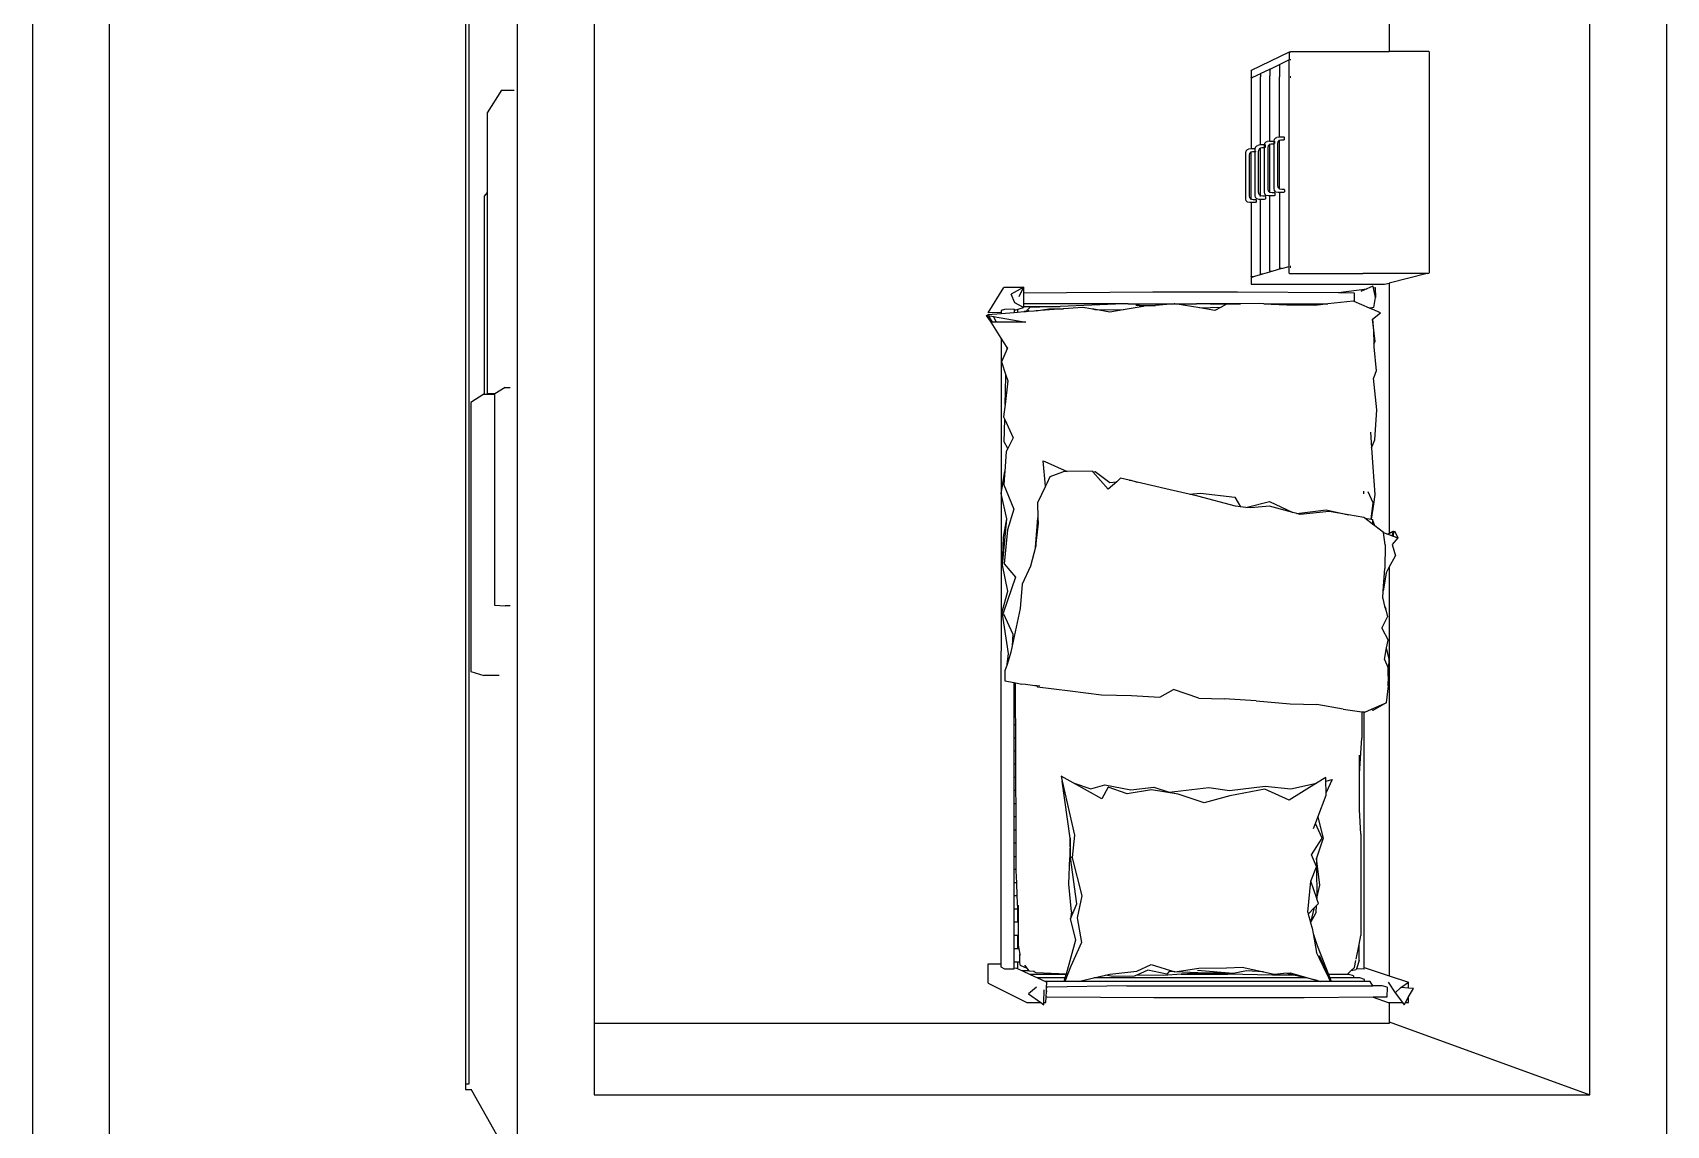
# Model space of a CAD drawing. Header units: millimetres. Extents: x -650 to 3773, y 316 to 2389.
# Drawn here: x 645.9 to 827, y 712.1 to 833.2 of the extents above; entities that cross this region are included whole.
import ezdxf

# ---------------------------------------------------------------- set-up
doc = ezdxf.new("R2010")
doc.units = ezdxf.units.MM

# ---------------------------------------------------------------- blocks, each defined once
blk = doc.blocks.new('A$C1e894cf7')
for p, q in [((0, 338.3), (769.93, 338.3)), ((427.68, 329.81), (234.77, 329.81)), ((419.61, 307.6), (427.68, 329.81)), ((427.68, 219.5), (427.68, 329.81)), ((312.1, 312), (312.07, 311.97)), ((312.07, 311.97), (312.07, 307.6)), ((312.1, 312), (336.61, 312)), ((336.64, 311.97), (336.61, 312)), ((336.65, 311.84), (336.61, 311.84)), ((336.68, 311.82), (336.64, 311.97)), ((336.68, 311.81), (336.65, 311.84)), ((336.68, 311.82), (336.68, 311.81)), ((336.68, 311.81), (336.68, 311.81)), ((336.68, 311.81), (336.68, 307.6)), ((336.68, 311.81), (337.74, 307.6)), ((414.5, 307.6), (415.2, 309.74)), ((415.81, 308.89), (415.2, 309.74)), ((415.88, 309.74), (415.2, 309.74)), ((415.88, 309.74), (415.81, 308.89)), ((415.92, 310.27), (415.88, 309.74)), ((416.84, 309.74), (415.92, 310.27)), ((417.45, 309.74), (416.84, 309.74)), ((417.45, 309.38), (416.84, 309.74)), ((417.46, 309.56), (417.45, 309.74)), ((417.45, 309.38), (417.46, 309.56)), ((365.2, 308.16), (365.98, 308.54)), ((365.29, 308.14), (365.2, 308.16)), ((365.23, 308.03), (365.25, 308.05)), ((365.46, 307.6), (365.23, 308.03)), ((365.74, 307.92), (365.25, 308.05)), ((365.25, 308.05), (365.56, 307.46)), ((365.29, 308.14), (365.27, 308.12)), ((365.27, 308.12), (365.27, 308.06)), ((365.27, 308.06), (365.78, 308.02)), ((365.77, 308.01), (365.27, 308.06)), ((365.56, 307.46), (365.74, 307.92)), ((365.74, 307.92), (365.77, 308.01)), ((365.77, 308.01), (365.78, 308.02)), ((365.78, 308.02), (365.98, 308.54)), ((365.98, 308.54), (366.69, 307.92)), ((366.69, 307.92), (367.97, 308.27)), ((369.22, 307.6), (367.97, 308.27)), ((415.2, 307.49), (416.4, 308.25)), ((416.4, 308.25), (415.81, 308.89)), ((416.4, 308.25), (417.45, 309.05)), ((417.7, 309.24), (417.45, 309.38)), ((417.45, 309.05), (417.7, 309.24)), ((417.45, 307.6), (417.45, 309.05)), ((273.62, 307.6), (312.07, 307.6)), ((312.07, 296.67), (312.07, 307.6)), ((336.64, 307.6), (336.68, 307.6)), ((336.64, 306.49), (336.68, 306.49)), ((336.68, 306.46), (336.64, 306.46)), ((336.68, 307.6), (336.69, 307.6)), ((336.68, 307.6), (336.68, 306.49)), ((336.68, 306.49), (336.69, 306.49)), ((336.68, 306.49), (336.68, 306.46)), ((336.69, 306.46), (336.68, 306.46)), ((336.68, 306.46), (336.68, 304.67)), ((337.74, 307.6), (365.46, 307.6)), ((337.87, 307.06), (337.74, 307.6)), ((337.87, 292.31), (337.87, 307.06)), ((338.24, 306.03), (339.33, 306.06)), ((338.27, 305.83), (338.24, 306.03)), ((339.33, 306.06), (338.27, 305.83)), ((340.43, 305.89), (339.33, 306.06)), ((341.02, 306.61), (340.62, 305.69)), ((341.75, 305.75), (341.02, 306.61)), ((344.22, 306.02), (341.75, 305.75)), ((344.46, 305.88), (344.22, 306.02)), ((344.78, 305.89), (347.45, 306.15)), ((347.45, 306.15), (348.28, 305.83)), ((351.77, 306.23), (348.28, 305.83)), ((355.1, 305.98), (351.77, 306.23)), ((355.99, 305.63), (355.1, 305.98)), ((358.13, 305.78), (361.17, 305.98)), ((361.17, 305.98), (362.23, 305.84)), ((364.62, 305.98), (363.93, 305.72)), ((364.62, 305.98), (364.44, 305.73)), ((365.38, 306.97), (364.62, 305.98)), ((365.38, 306.97), (365.55, 307.43)), ((366.73, 307.14), (365.38, 306.97)), ((365.55, 307.43), (365.46, 307.6)), ((365.55, 307.43), (365.56, 307.46)), ((366.73, 307.14), (369.37, 307.1)), ((369.22, 307.6), (414.5, 307.6)), ((369.87, 307.26), (369.22, 307.6)), ((371.83, 306.93), (369.37, 307.1)), ((369.87, 307.26), (371.83, 306.93)), ((372.69, 306.87), (371.83, 306.93)), ((372.69, 306.87), (373.53, 307.08)), ((373.53, 307.08), (373.8, 307.23)), ((373.53, 307.08), (373.96, 307.2)), ((373.96, 307.2), (373.8, 307.23)), ((373.96, 307.2), (374.73, 307.39)), ((375.99, 306.78), (374.73, 307.39)), ((375.99, 306.78), (377.29, 307.46)), ((378.16, 307.29), (377.29, 307.46)), ((379.41, 307.59), (378.16, 307.29)), ((379.43, 307.05), (378.16, 307.29)), ((382.36, 307.47), (379.41, 307.59)), ((379.43, 307.05), (380.29, 307.45)), ((380.29, 307.45), (382.36, 307.47)), ((382.36, 307.47), (384.25, 307.24)), ((384.25, 307.24), (385.08, 305.78)), ((384.95, 305.64), (384.25, 307.24)), ((413.59, 304.81), (414.5, 307.6)), ((415.74, 307.35), (415.59, 306.81)), ((415.59, 306.81), (415.59, 305.79)), ((415.74, 307.35), (416.86, 307.33)), ((416.86, 307.33), (416.87, 305.82)), ((416.87, 305.82), (417.45, 307.49)), ((417.45, 307.6), (419.61, 307.6)), ((417.45, 307.49), (417.45, 307.6)), ((419.61, 307.6), (419.8, 307.6)), ((419.8, 307.6), (419.8, 219.5)), ((336.64, 304.67), (336.68, 304.67)), ((336.68, 304.67), (336.69, 304.67)), ((336.68, 296.54), (336.68, 304.67)), ((338.27, 305.83), (338.07, 305.78)), ((338.07, 305.78), (338.37, 305.1)), ((338.79, 301.96), (338.37, 305.1)), ((338.37, 305.1), (338.65, 304.45)), ((340.5, 305.4), (339.77, 303.71)), ((340.43, 305.89), (340.5, 305.4)), ((340.61, 305.66), (340.5, 305.4)), ((340.54, 305.7), (340.62, 305.69)), ((340.61, 305.66), (340.54, 305.7)), ((340.62, 305.69), (340.61, 305.66)), ((341.75, 305.75), (342.99, 305.83)), ((342.99, 305.83), (344.46, 305.88)), ((344.46, 305.88), (344.78, 305.89)), ((354.25, 305.5), (355.99, 305.63)), ((355.99, 305.63), (358.13, 305.78)), ((361.07, 304.77), (360.8, 304.78)), ((362.1, 305.81), (360.87, 305.27)), ((363.91, 305.58), (362.1, 305.81)), ((362.23, 305.84), (363.91, 305.59)), ((363.7, 304.78), (363.42, 303.09)), ((363.77, 304.87), (363.7, 304.78)), ((364.44, 305.73), (363.77, 304.87)), ((363.77, 304.87), (363.91, 305.58)), ((363.91, 305.59), (363.93, 305.72)), ((363.91, 305.58), (363.91, 305.59)), ((363.93, 305.72), (364.44, 305.73)), ((385.08, 305.78), (384.95, 305.64)), ((385.27, 304.9), (384.95, 305.64)), ((384.95, 302.48), (385.23, 304.54)), ((385.23, 304.54), (385.26, 304.82)), ((385.23, 304.54), (388.17, 304.54)), ((385.26, 304.82), (385.27, 304.9)), ((413.59, 304.81), (385.26, 304.82)), ((392.07, 304.28), (388.17, 304.54)), ((392.07, 304.28), (390.03, 304.29)), ((396.07, 304.28), (392.07, 304.28)), ((398.81, 304.45), (396.07, 304.28)), ((396.17, 304.28), (396.07, 304.28)), ((398.81, 304.45), (410.04, 304.45)), ((411.02, 304.25), (410.04, 304.45)), ((412.8, 304.25), (411.02, 304.25)), ((412.64, 303.93), (411.02, 304.25)), ((412.8, 304.25), (413.73, 303.95)), ((413.77, 304.81), (413.59, 304.81)), ((413.77, 304.81), (413.73, 303.95)), ((414.91, 304.84), (414.73, 304.35)), ((414.73, 304.35), (414.73, 303.65)), ((415.13, 304.85), (414.91, 304.84)), ((415.59, 305.79), (415.13, 305.48)), ((415.13, 305.48), (415.13, 304.85)), ((415.13, 304.85), (415.13, 301.17)), ((415.59, 278.5), (415.59, 305.79)), ((416.87, 305.82), (416.92, 298.15)), ((338.79, 301.96), (338.8, 303.72)), ((338.8, 303.72), (339.77, 303.71)), ((339.77, 303.71), (339.73, 303.61)), ((339.73, 303.61), (340.04, 300.79)), ((362.87, 300.61), (363.42, 303.09)), ((363.42, 303.09), (363.06, 300.95)), ((384.95, 302.48), (384.42, 299.57)), ((413.56, 303.74), (412.79, 303.9)), ((413.9, 303.38), (413.56, 303.74)), ((413.73, 303.95), (413.81, 303.92)), ((413.9, 303.38), (413.81, 303.92)), ((414.34, 302.93), (413.9, 303.38)), ((414.51, 303.63), (414.34, 303.17)), ((414.34, 303.17), (414.34, 302.93)), ((414.34, 302.93), (414.36, 300.87)), ((414.34, 302.93), (414.34, 302.93)), ((414.51, 303.63), (414.73, 303.65)), ((414.73, 303.65), (414.73, 301.01)), ((338.71, 290.78), (338.79, 301.96)), ((340.04, 293.7), (340.04, 300.79)), ((340.04, 300.79), (340.13, 299.99)), ((363.26, 297.35), (362.87, 300.61)), ((363.06, 300.95), (363.36, 297.72)), ((392.91, 300.57), (392.51, 300.56)), ((392.51, 300.56), (393.15, 299.54)), ((392.76, 301.25), (394.17, 300.61)), ((392.91, 300.57), (392.76, 301.25)), ((394.17, 300.61), (392.91, 300.57)), ((394.48, 300.61), (394.17, 300.61)), ((396.93, 299.68), (394.48, 300.61)), ((411.13, 299.59), (414.36, 300.87)), ((414.37, 300.79), (412.3, 299.88)), ((414.37, 300.73), (412.58, 299.87)), ((414.36, 300.87), (414.73, 301.01)), ((414.73, 300.95), (414.37, 300.79)), ((414.73, 300.9), (414.37, 300.73)), ((414.37, 300.79), (414.37, 300.73)), ((414.73, 301.01), (415.13, 301.17)), ((415.13, 301.12), (414.73, 300.95)), ((415.13, 301.1), (414.73, 300.9)), ((414.73, 300.95), (414.73, 300.9)), ((415.13, 301.17), (415.13, 301.12)), ((415.13, 301.12), (415.13, 301.1)), ((415.13, 301.1), (415.13, 300)), ((340.13, 299.99), (340.09, 294.51)), ((340.13, 299.99), (340.2, 299.32)), ((340.2, 299.32), (340.19, 296.23)), ((384.35, 296.6), (384.42, 299.57)), ((393.78, 296.68), (393.15, 299.54)), ((393.15, 299.54), (395.03, 296.5)), ((396.93, 299.68), (399.24, 300.26)), ((397.63, 299.41), (396.93, 299.68)), ((399.25, 300.15), (397.63, 299.41)), ((398.16, 299.21), (397.63, 299.41)), ((399.24, 300.26), (401.46, 299.54)), ((401.09, 298.99), (399.25, 300.15)), ((402.38, 299.54), (401.09, 298.99)), ((404.44, 299.9), (401.46, 299.54)), ((401.46, 299.54), (402.38, 299.54)), ((402.4, 299.55), (402.38, 299.54)), ((402.41, 299.54), (402.4, 299.55)), ((402.41, 299.54), (405.91, 299.57)), ((404.02, 298.92), (402.41, 299.54)), ((405.93, 299.56), (404.02, 298.92)), ((407.45, 298.56), (404.02, 298.92)), ((405.91, 299.57), (404.44, 299.9)), ((405.95, 299.57), (405.91, 299.57)), ((405.91, 299.57), (405.93, 299.56)), ((405.95, 299.57), (405.93, 299.56)), ((406.49, 299.75), (405.95, 299.57)), ((406.72, 299.53), (406.49, 299.75)), ((407.48, 299.49), (406.72, 299.53)), ((406.97, 299.28), (406.72, 299.53)), ((406.97, 299.28), (408.54, 298.85)), ((407.65, 298.61), (406.97, 299.28)), ((408.61, 298.87), (407.48, 299.49)), ((407.65, 298.61), (408.54, 298.85)), ((408.54, 298.85), (408.61, 298.87)), ((408.61, 298.87), (409.23, 299.04)), ((409.23, 299.04), (409.81, 299.15)), ((409.81, 299.15), (411.13, 299.59)), ((409.81, 299.15), (411.92, 299.55)), ((412.58, 299.87), (411.92, 299.55)), ((412.3, 299.88), (412.58, 299.87)), ((414.15, 296.63), (415.02, 299.62)), ((415.02, 299.62), (414.73, 298.37)), ((415.02, 299.62), (415.13, 300)), ((415.13, 300), (415.13, 273.14)), ((361.94, 294.33), (363.15, 296.92)), ((363.15, 296.92), (362.47, 294.31)), ((363.26, 297.35), (363.15, 296.92)), ((363.36, 297.72), (363.26, 297.35)), ((407.45, 298.56), (407.65, 298.61)), ((414.41, 296.99), (414.24, 296.25)), ((414.73, 298.37), (414.41, 296.99)), ((414.41, 296.99), (414.44, 294.67)), ((414.73, 298.37), (414.73, 274.87)), ((416.92, 298.15), (416.94, 281.5)), ((312.14, 296.54), (312.07, 296.67)), ((312.14, 296.68), (312.14, 296.63)), ((312.14, 296.56), (312.14, 296.54)), ((312.17, 296.51), (312.14, 296.54)), ((312.14, 296.54), (312.14, 296.54)), ((312.14, 296.54), (312.14, 296.53)), ((312.14, 296.53), (312.15, 296.51)), ((312.15, 296.51), (314.19, 292.29)), ((312.17, 296.51), (313.01, 296.51)), ((313.01, 296.68), (313.01, 296.63)), ((313.01, 296.52), (313.01, 296.51)), ((313.01, 296.52), (313.01, 296.52)), ((314.89, 296.51), (313.01, 296.51)), ((313.01, 296.51), (313.51, 295.46)), ((313.52, 295.45), (313.51, 295.46)), ((313.52, 295.45), (313.52, 295.45)), ((313.52, 295.45), (313.52, 295.44)), ((313.54, 295.43), (313.52, 295.45)), ((314.02, 294.39), (313.52, 295.44)), ((313.54, 295.43), (314.89, 295.43)), ((314.89, 296.68), (314.89, 296.63)), ((314.89, 296.52), (314.89, 296.51)), ((314.89, 296.51), (314.89, 296.48)), ((314.95, 296.51), (314.89, 296.51)), ((314.89, 295.43), (314.89, 295.43)), ((314.89, 295.43), (314.89, 295.4)), ((314.95, 295.43), (314.89, 295.43)), ((314.95, 296.68), (314.95, 296.63)), ((314.95, 296.52), (314.95, 296.51)), ((314.95, 296.51), (314.95, 296.48)), ((335.89, 296.51), (314.95, 296.51)), ((314.95, 295.43), (314.95, 295.43)), ((314.95, 295.43), (314.95, 295.4)), ((321.55, 295.43), (314.95, 295.43)), ((321.55, 295.96), (321.58, 295.99)), ((321.55, 295.96), (321.55, 295.43)), ((321.55, 295.43), (321.55, 295.38)), ((321.56, 295.43), (321.55, 295.43)), ((321.55, 295.38), (321.6, 295.13)), ((321.83, 295.99), (321.58, 295.99)), ((321.64, 295.03), (321.6, 295.13)), ((321.86, 295.96), (321.83, 295.99)), ((321.83, 295.99), (321.83, 295.99)), ((321.86, 295.96), (321.9, 295.86)), ((321.91, 295.43), (321.88, 295.43)), ((321.9, 295.86), (321.9, 295.59)), ((321.9, 295.59), (321.93, 295.43)), ((321.91, 295.43), (321.91, 295.43)), ((321.93, 295.43), (321.91, 295.43)), ((321.91, 295.43), (321.91, 295.43)), ((321.93, 295.41), (321.91, 295.43)), ((321.91, 295.43), (321.91, 295.43)), ((321.94, 295.36), (321.91, 295.43)), ((327.3, 295.43), (321.93, 295.43)), ((321.93, 295.43), (321.93, 295.41)), ((322.06, 295.28), (321.93, 295.41)), ((321.93, 295.41), (321.94, 295.36)), ((322.32, 295.23), (322.06, 295.28)), ((326.9, 295.23), (322.32, 295.23)), ((327.15, 295.28), (326.9, 295.23)), ((327.3, 295.43), (327.15, 295.28)), ((327.31, 295.43), (327.3, 295.43)), ((327.36, 295.69), (327.31, 295.43)), ((327.37, 295.99), (327.36, 295.98)), ((327.36, 295.98), (327.36, 295.98)), ((327.36, 295.98), (327.36, 295.97)), ((327.36, 295.97), (327.36, 295.96)), ((327.36, 295.96), (327.36, 295.69)), ((327.38, 295.99), (327.37, 295.99)), ((327.39, 295.99), (327.38, 295.99)), ((327.39, 295.99), (327.63, 295.99)), ((327.69, 295.43), (327.62, 295.43)), ((327.66, 295.96), (327.63, 295.99)), ((327.7, 295.28), (327.65, 295.03)), ((327.66, 295.96), (327.7, 295.86)), ((327.7, 295.86), (327.7, 295.43)), ((327.7, 295.43), (327.7, 295.28)), ((327.7, 295.43), (336.1, 295.43)), ((335.88, 296.68), (335.88, 296.63)), ((335.89, 296.52), (335.89, 296.51)), ((336.04, 296.51), (335.89, 296.51)), ((336.13, 295.67), (335.89, 296.51)), ((335.92, 296.2), (335.92, 296.2)), ((335.99, 296.68), (336.01, 296.63)), ((336.04, 296.52), (336.04, 296.51)), ((336.04, 296.51), (336.05, 296.47)), ((336.65, 296.51), (336.04, 296.51)), ((336.13, 295.46), (336.1, 295.43)), ((336.13, 295.67), (336.44, 294.6)), ((336.13, 295.67), (336.13, 295.46)), ((336.68, 296.54), (336.65, 296.51)), ((340.19, 296.23), (340.09, 294.51)), ((384.01, 292.83), (384.35, 296.6)), ((393.49, 293.86), (393.78, 296.68)), ((395.03, 296.5), (393.8, 293.81)), ((414.22, 295.91), (414.15, 296.63)), ((414.24, 296.25), (414.22, 295.91)), ((414.33, 294.83), (414.22, 295.91)), ((314.03, 294.38), (314.02, 294.39)), ((314.03, 294.4), (314.03, 294.38)), ((314.05, 294.36), (314.03, 294.38)), ((314.03, 294.38), (314.03, 294.37)), ((314.52, 293.34), (314.03, 294.37)), ((314.05, 294.36), (314.78, 294.36)), ((314.53, 293.33), (314.52, 293.34)), ((314.53, 293.34), (314.53, 293.33)), ((314.53, 293.33), (314.53, 293.32)), ((314.55, 293.31), (314.53, 293.33)), ((314.53, 293.32), (314.95, 292.44)), ((314.55, 293.31), (314.89, 293.31)), ((314.78, 294.36), (314.78, 294.37)), ((314.78, 294.33), (314.78, 294.36)), ((314.89, 294.36), (314.78, 294.36)), ((314.89, 294.37), (314.89, 294.36)), ((314.89, 294.36), (314.89, 294.33)), ((314.95, 294.36), (314.89, 294.36)), ((314.89, 293.32), (314.89, 293.31)), ((314.89, 293.31), (314.89, 293.28)), ((314.95, 293.31), (314.89, 293.31)), ((314.95, 294.37), (314.95, 294.36)), ((314.95, 294.36), (314.95, 294.33)), ((316.57, 294.36), (314.95, 294.36)), ((314.95, 293.32), (314.95, 293.31)), ((314.95, 293.31), (314.95, 293.28)), ((322.42, 293.31), (314.95, 293.31)), ((316.57, 294.36), (316.57, 294.37)), ((316.57, 294.33), (316.57, 294.36)), ((321.99, 294.36), (316.57, 294.36)), ((321.8, 294.88), (321.64, 295.03)), ((321.99, 294.84), (321.8, 294.88)), ((321.99, 294.85), (321.99, 294.85)), ((321.99, 294.36), (321.99, 294.84)), ((322.05, 294.83), (321.99, 294.84)), ((321.99, 294.32), (321.99, 294.36)), ((321.99, 294.36), (321.99, 294.36)), ((321.99, 294.31), (321.99, 294.32)), ((321.99, 294.31), (322.04, 294.06)), ((322.01, 294.91), (322, 294.91)), ((322.02, 294.92), (322.01, 294.92)), ((322.26, 294.92), (322.02, 294.92)), ((322.08, 293.97), (322.04, 294.06)), ((322.32, 294.83), (322.05, 294.83)), ((322.23, 293.82), (322.08, 293.97)), ((322.42, 293.78), (322.23, 293.82)), ((322.27, 294.91), (322.26, 294.92)), ((322.26, 294.92), (322.26, 294.92)), ((322.32, 294.83), (322.31, 294.84)), ((327.24, 294.83), (322.32, 294.83)), ((322.33, 294.79), (322.32, 294.83)), ((322.34, 294.36), (322.32, 294.36)), ((322.33, 294.79), (322.33, 294.52)), ((322.33, 294.52), (322.36, 294.36)), ((322.35, 294.36), (322.34, 294.36)), ((322.36, 294.36), (322.35, 294.36)), ((322.37, 294.34), (322.35, 294.36)), ((327.69, 294.36), (322.36, 294.36)), ((322.36, 294.36), (322.37, 294.34)), ((322.49, 294.21), (322.37, 294.34)), ((322.42, 293.84), (322.43, 293.85)), ((322.42, 293.84), (322.42, 293.78)), ((322.48, 293.77), (322.42, 293.78)), ((322.42, 293.78), (322.42, 293.31)), ((322.42, 293.31), (322.42, 293.27)), ((322.42, 293.31), (322.42, 293.31)), ((322.42, 293.27), (322.47, 293.02)), ((322.43, 293.85), (322.45, 293.87)), ((322.69, 293.87), (322.45, 293.87)), ((322.75, 293.77), (322.48, 293.77)), ((322.75, 294.16), (322.49, 294.21)), ((322.69, 293.86), (322.69, 293.87)), ((322.69, 293.87), (322.69, 293.87)), ((322.72, 293.84), (322.7, 293.86)), ((322.72, 293.84), (322.75, 293.77)), ((322.76, 293.31), (322.74, 293.31)), ((327.29, 294.16), (322.75, 294.16)), ((327.63, 293.77), (322.75, 293.77)), ((322.76, 293.74), (322.75, 293.77)), ((322.76, 293.74), (322.76, 293.47)), ((322.76, 293.47), (322.79, 293.31)), ((322.77, 293.31), (322.77, 293.32)), ((322.78, 293.31), (322.77, 293.31)), ((322.79, 293.29), (322.77, 293.31)), ((328.07, 293.31), (322.79, 293.31)), ((322.79, 293.31), (322.79, 293.31)), ((322.79, 293.31), (322.79, 293.29)), ((322.92, 293.17), (322.79, 293.29)), ((327.49, 294.88), (327.24, 294.83)), ((327.54, 294.21), (327.29, 294.16)), ((327.65, 295.03), (327.49, 294.88)), ((327.69, 294.36), (327.54, 294.21)), ((327.88, 293.82), (327.63, 293.77)), ((327.74, 294.62), (327.69, 294.36)), ((327.69, 294.36), (327.69, 294.36)), ((327.77, 294.92), (327.74, 294.89)), ((327.74, 294.89), (327.74, 294.62)), ((327.75, 294.36), (327.74, 294.36)), ((327.74, 294.36), (327.74, 294.36)), ((327.77, 294.92), (328.01, 294.92)), ((328.03, 293.97), (327.88, 293.82)), ((328.07, 293.31), (327.92, 293.17)), ((328.01, 294.92), (328.04, 294.89)), ((328.08, 294.36), (328.02, 294.36)), ((328.08, 294.22), (328.03, 293.97)), ((328.04, 294.89), (328.05, 294.89)), ((328.05, 294.89), (328.08, 294.79)), ((328.12, 293.57), (328.07, 293.32)), ((328.07, 293.32), (328.07, 293.31)), ((328.08, 294.79), (328.08, 294.36)), ((328.08, 294.36), (328.08, 294.22)), ((335.51, 294.36), (328.08, 294.36)), ((328.13, 293.86), (328.12, 293.85)), ((328.12, 293.85), (328.12, 293.84)), ((328.12, 293.85), (328.12, 293.85)), ((328.12, 293.84), (328.12, 293.57)), ((328.13, 293.31), (328.12, 293.31)), ((328.12, 293.31), (328.12, 293.31)), ((328.14, 293.87), (328.13, 293.86)), ((328.13, 293.86), (328.13, 293.86)), ((328.15, 293.87), (328.14, 293.87)), ((328.15, 293.87), (328.39, 293.87)), ((328.42, 293.84), (328.39, 293.87)), ((328.42, 293.84), (328.46, 293.74)), ((328.46, 293.31), (328.42, 293.31)), ((328.46, 293.74), (328.46, 293.31)), ((328.46, 293.31), (328.46, 293.17)), ((336.72, 293.31), (328.46, 293.31)), ((335.51, 294.36), (335.51, 294.37)), ((335.51, 294.33), (335.51, 294.36)), ((336.41, 294.36), (335.51, 294.36)), ((336.44, 294.41), (336.41, 294.36)), ((336.44, 294.6), (336.44, 294.41)), ((336.44, 294.6), (336.75, 293.55)), ((336.54, 294.07), (336.54, 294.07)), ((336.75, 293.34), (336.72, 293.31)), ((336.74, 293.42), (336.75, 293.42)), ((336.75, 293.55), (336.75, 293.42)), ((336.75, 293.55), (336.78, 293.42)), ((336.75, 293.42), (336.78, 293.42)), ((336.75, 293.34), (336.75, 293.42)), ((336.78, 293.42), (337.04, 292.52)), ((340.04, 293.7), (340.01, 293.22)), ((340.09, 294.51), (340.04, 293.7)), ((362.59, 291.69), (361.94, 294.33)), ((362.47, 294.31), (362.65, 292.24)), ((393.96, 289.9), (393.49, 293.86)), ((393.8, 293.81), (394.57, 289.92)), ((413.55, 291.28), (414.07, 293.65)), ((414.07, 293.65), (413.94, 291.79)), ((414.07, 293.65), (414.33, 294.83)), ((414.44, 294.67), (414.33, 289.69)), ((314.21, 292.28), (314.19, 292.29)), ((314.21, 292.28), (314.92, 292.28)), ((314.95, 292.31), (314.92, 292.28)), ((314.95, 292.47), (314.95, 292.44)), ((314.95, 292.44), (314.95, 292.31)), ((315.01, 292.31), (314.95, 292.44)), ((315.04, 292.28), (315.01, 292.31)), ((315.04, 292.28), (322.84, 292.28)), ((322.51, 292.92), (322.47, 293.02)), ((322.66, 292.77), (322.51, 292.92)), ((322.84, 292.74), (322.66, 292.77)), ((322.84, 292.75), (322.84, 292.75)), ((322.84, 292.74), (322.84, 292.28)), ((322.91, 292.72), (322.84, 292.74)), ((322.85, 292.28), (322.84, 292.28)), ((322.84, 292.28), (322.84, 292.24)), ((322.84, 292.24), (322.89, 291.99)), ((322.85, 292.81), (322.86, 292.82)), ((322.93, 291.9), (322.89, 291.99)), ((323.17, 292.72), (322.91, 292.72)), ((323.17, 293.12), (322.92, 293.17)), ((323.08, 291.75), (322.93, 291.9)), ((323.32, 291.7), (323.08, 291.75)), ((323.14, 292.8), (323.12, 292.82)), ((323.17, 292.74), (323.14, 292.8)), ((323.18, 292.28), (323.16, 292.28)), ((327.67, 293.12), (323.17, 293.12)), ((323.18, 292.71), (323.17, 292.72)), ((328.01, 292.72), (323.17, 292.72)), ((323.18, 292.71), (323.18, 292.44)), ((323.18, 292.44), (323.21, 292.28)), ((323.21, 292.26), (323.19, 292.29)), ((323.21, 292.28), (323.2, 292.28)), ((328.44, 292.28), (323.21, 292.28)), ((323.21, 292.28), (323.21, 292.26)), ((323.34, 292.14), (323.21, 292.26)), ((323.21, 292.26), (323.21, 292.25)), ((328.38, 291.7), (323.32, 291.7)), ((323.58, 292.09), (323.34, 292.14)), ((328.05, 292.09), (323.58, 292.09)), ((327.92, 293.17), (327.67, 293.12)), ((328.26, 292.77), (328.01, 292.72)), ((328.3, 292.14), (328.05, 292.09)), ((328.41, 292.92), (328.26, 292.77)), ((328.44, 292.28), (328.3, 292.14)), ((328.63, 291.75), (328.38, 291.7)), ((328.46, 293.17), (328.41, 292.92)), ((328.49, 292.54), (328.44, 292.29)), ((328.44, 292.29), (328.44, 292.28)), ((328.47, 292.28), (328.44, 292.28)), ((328.51, 292.28), (328.47, 292.28)), ((328.52, 292.83), (328.49, 292.8)), ((328.49, 292.8), (328.49, 292.54)), ((328.52, 292.83), (328.76, 292.83)), ((328.77, 291.9), (328.63, 291.75)), ((328.82, 292.28), (328.75, 292.28)), ((328.79, 292.8), (328.76, 292.83)), ((328.82, 292.15), (328.77, 291.9)), ((328.79, 292.8), (328.82, 292.71)), ((328.82, 292.71), (328.82, 292.28)), ((328.82, 292.28), (328.82, 292.15)), ((328.82, 292.28), (337.01, 292.28)), ((336.82, 293.11), (336.81, 293.11)), ((337.04, 292.31), (337.01, 292.28)), ((337.04, 292.52), (337.04, 292.31)), ((337.1, 292.31), (337.04, 292.52)), ((337.13, 292.28), (337.1, 292.31)), ((337.13, 292.28), (337.84, 292.28)), ((337.87, 292.31), (337.84, 292.28)), ((340.01, 293.22), (340.04, 291.1)), ((362.59, 291.69), (362.53, 291.11)), ((362.65, 292.24), (362.59, 291.69)), ((384.01, 292.83), (383.79, 289.31)), ((413.94, 291.79), (414.26, 290.31)), ((338.71, 281.39), (338.71, 290.78)), ((340.04, 287.79), (340.04, 291.1)), ((340.04, 291.1), (340.05, 289.94)), ((340.05, 289.94), (340.04, 287.79)), ((340.05, 289.94), (340.06, 289.57)), ((361.02, 286.67), (361.44, 290.47)), ((362.47, 290.57), (361.33, 286.38)), ((361.44, 290.47), (362.53, 291.11)), ((362.53, 291.11), (362.47, 290.57)), ((393.63, 287.6), (393.96, 289.9)), ((394.57, 289.92), (395.34, 287.1)), ((413.63, 289.56), (413.55, 291.28)), ((414.26, 290.31), (413.91, 286.33)), ((414.26, 290.31), (414.22, 288.7)), ((414.33, 289.69), (414.25, 285.83)), ((414.26, 290.31), (414.3, 289.27)), ((414.33, 284.55), (414.33, 289.69)), ((340.06, 289.57), (340.39, 288.95)), ((340.49, 286.6), (340.39, 288.95)), ((340.39, 288.95), (340.76, 288.27)), ((340.76, 288.27), (340.49, 286.6)), ((383.73, 286.48), (383.79, 289.31)), ((413.66, 286.48), (413.63, 289.56)), ((414.22, 288.7), (414.17, 286.37)), ((414.3, 289.27), (414.22, 288.7)), ((340.49, 286.6), (340.02, 283.84)), ((340.02, 283.84), (340.03, 286.22)), ((340.04, 287.79), (340.03, 286.22)), ((361.11, 285.44), (361.02, 286.67)), ((361.33, 286.38), (361.11, 285.44)), ((383.73, 286.48), (382.77, 283.69)), ((394.13, 283.19), (393.63, 287.6)), ((395.34, 287.1), (394.36, 284.2)), ((414.06, 283.84), (413.66, 286.48)), ((414.17, 286.37), (414.06, 283.84)), ((361.11, 285.44), (360.64, 283.3)), ((414.25, 285.83), (414.33, 284.55)), ((414.25, 285.83), (414.25, 285.48)), ((414.33, 284.55), (414.46, 282.58)), ((340.02, 283.84), (340.02, 283.81)), ((340.02, 283.81), (340.02, 283.76)), ((340.02, 278.68), (340.02, 283.76)), ((340.02, 283.76), (340.2, 281.68)), ((360.64, 283.3), (359.8, 279.67)), ((382.77, 283.69), (382.75, 283.71)), ((383.62, 282.17), (382.77, 283.69)), ((393.61, 281.52), (394.13, 283.19)), ((394.36, 284.2), (393.88, 281.23)), ((413.25, 281.2), (414.06, 283.84)), ((414.31, 282.94), (413.89, 280.86)), ((414.06, 283.84), (414.03, 283.2)), ((414.03, 283.2), (414.31, 282.94)), ((414.46, 282.58), (414.43, 279.61)), ((338.8, 267.08), (338.71, 281.39)), ((340.2, 279.92), (340.2, 281.68)), ((340.2, 281.68), (340.31, 280.41)), ((383.45, 279.04), (383.62, 282.17)), ((393.89, 278.96), (393.61, 281.52)), ((393.88, 281.23), (394.33, 278.56)), ((413.97, 279.62), (413.25, 281.2)), ((413.89, 280.86), (414.43, 279.61)), ((416.94, 281.5), (416.86, 269.67)), ((340.2, 279.92), (340.21, 279.52)), ((340.31, 280.41), (340.32, 280.31)), ((340.32, 280.31), (340.66, 278.34)), ((359.57, 278.94), (359.8, 279.67)), ((359.59, 278.77), (359.57, 278.94)), ((359.8, 279.67), (359.59, 278.77)), ((383.36, 275.72), (383.45, 279.04)), ((393.34, 276.08), (393.89, 278.96)), ((414.32, 276.64), (413.97, 279.62)), ((414.43, 279.61), (414.55, 279.34)), ((414.55, 279.34), (414.58, 277)), ((340.02, 278.68), (340.04, 278.15)), ((340.04, 278.15), (340.32, 271.14)), ((340.04, 278.15), (340.04, 267.06)), ((340.65, 274.98), (340.7, 278.1)), ((340.66, 278.34), (340.7, 278.1)), ((340.7, 278.1), (340.95, 276.63)), ((359.59, 278.77), (359.37, 277.83)), ((359.37, 277.83), (359.76, 277.39)), ((359.85, 276.63), (359.76, 277.39)), ((359.76, 277.39), (360.57, 276.46)), ((394.33, 278.56), (393.61, 276.45)), ((414.58, 277), (414.43, 276.15)), ((415.59, 278.5), (415.74, 269.68)), ((340.95, 276.63), (340.64, 274.84)), ((358.63, 275.01), (359.85, 276.63)), ((360.57, 276.46), (358.64, 274.75)), ((382.91, 272.22), (383.36, 275.72)), ((394.87, 275.76), (393.11, 272.57)), ((393.79, 274.54), (393.34, 276.08)), ((393.61, 276.45), (394.87, 275.76)), ((414.43, 276.15), (414.32, 276.64)), ((414.73, 274.87), (414.43, 276.15)), ((340.48, 273.86), (340.43, 273.6)), ((340.43, 273.6), (340.59, 271.53)), ((340.62, 274.71), (340.48, 273.88)), ((340.48, 273.88), (340.48, 273.86)), ((340.64, 274.84), (340.62, 274.71)), ((340.64, 274.84), (340.65, 274.98)), ((358.64, 274.75), (358.57, 274.68)), ((358.57, 274.68), (358.62, 271.92)), ((358.64, 274.75), (358.63, 275.01)), ((393.11, 272.57), (393.79, 274.54)), ((401.44, 272.44), (405.63, 273.51)), ((405.63, 273.51), (408.07, 273)), ((408.07, 273), (410.81, 273.49)), ((410.81, 273.49), (413.44, 272.32)), ((415.13, 273.14), (414.73, 274.87)), ((357.5, 269.43), (358.62, 271.92)), ((358.62, 271.92), (358.63, 271.55)), ((358.63, 271.55), (358.68, 271.4)), ((382.48, 268.62), (382.91, 272.22)), ((393.11, 272.57), (392.37, 271.24)), ((392.93, 271.36), (398.93, 272.72)), ((399.26, 272.24), (392.93, 271.36)), ((398.93, 272.72), (401.39, 272.45)), ((401.23, 272.26), (399.26, 272.24)), ((399.26, 272.24), (401.4, 272.21)), ((401.4, 272.29), (401.23, 272.26)), ((401.39, 272.45), (401.4, 272.29)), ((401.39, 272.45), (401.44, 272.44)), ((406.54, 272.99), (401.4, 272.29)), ((404.36, 272.08), (401.4, 272.21)), ((407.41, 272.38), (404.36, 272.08)), ((408.18, 272.27), (406.54, 272.99)), ((407.41, 272.38), (408.18, 272.27)), ((410.51, 272.87), (408.18, 272.27)), ((414.27, 271.82), (410.51, 272.87)), ((413.44, 272.32), (415.13, 271.64)), ((414.12, 268.42), (414.27, 271.82)), ((414.34, 271.8), (414.27, 271.82)), ((414.34, 271.8), (414.34, 267.8)), ((414.73, 271.7), (414.34, 271.8)), ((414.73, 271.7), (414.73, 268.63)), ((415.13, 271.58), (414.73, 271.7)), ((415.13, 273.14), (415.13, 271.64)), ((415.13, 271.64), (415.13, 271.58)), ((415.13, 271.58), (415.13, 269.49)), ((340.32, 267.05), (340.32, 271.14)), ((340.32, 271.14), (340.45, 267.76)), ((340.57, 269.87), (340.59, 271.32)), ((340.82, 268.46), (340.57, 269.87)), ((340.59, 271.53), (340.59, 271.45)), ((340.59, 271.32), (340.59, 271.45)), ((340.59, 271.45), (340.82, 268.46)), ((358.68, 271.4), (359.21, 270)), ((359.21, 270), (359.94, 269.65)), ((392.37, 271.24), (392.93, 271.36)), ((340.82, 268.46), (340.84, 268.24)), ((340.84, 268.24), (340.89, 267.62)), ((360.24, 269.51), (357.42, 269.25)), ((357.42, 269.25), (357.5, 269.43)), ((359.94, 269.65), (360.24, 269.51)), ((360.24, 269.51), (362.07, 268.61)), ((362.07, 268.61), (363.75, 268.67)), ((363.75, 268.67), (364.34, 268.7)), ((366.6, 268.44), (363.75, 268.67)), ((364.34, 268.7), (366.6, 268.44)), ((366.99, 268.38), (366.6, 268.44)), ((366.6, 268.44), (366.85, 268.42)), ((366.85, 268.42), (366.99, 268.38)), ((366.99, 268.38), (369.11, 267.83)), ((382.35, 268.33), (382.22, 267.3)), ((382.37, 268.55), (382.35, 268.33)), ((382.41, 268.88), (382.37, 268.55)), ((382.37, 268.55), (382.48, 268.62)), ((414, 268.17), (414.02, 268.21)), ((414.02, 268.21), (414, 267.69)), ((414.02, 268.21), (414.12, 268.42)), ((414.02, 268.3), (414.02, 268.21)), ((414.34, 267.8), (414.73, 268.63)), ((414.73, 268.63), (415.13, 269.49)), ((415.13, 269.49), (415.2, 269.65)), ((415.84, 269.62), (415.2, 269.65)), ((415.84, 269.62), (415.74, 269.68)), ((415.77, 268.49), (416.5, 267.61)), ((416.25, 269.6), (415.84, 269.62)), ((417.46, 269.32), (416.05, 269.35)), ((416.25, 269.67), (416.25, 269.6)), ((416.81, 269.58), (416.25, 269.6)), ((416.5, 267.61), (417.46, 268.97)), ((416.86, 269.67), (416.81, 269.58)), ((417.46, 269.55), (416.81, 269.58)), ((417.45, 267.42), (417.46, 268.97)), ((417.46, 269.32), (417.46, 269.55)), ((417.46, 268.97), (417.7, 269.32)), ((417.7, 269.32), (417.46, 269.32)), ((338.2, 267.09), (338.24, 267.02)), ((338.24, 267.07), (338.2, 267.09)), ((339.22, 266.59), (338.24, 267.07)), ((338.24, 267.07), (338.81, 267.07)), ((338.24, 267.02), (338.24, 264.88)), ((338.24, 267.02), (338.95, 265.68)), ((338.81, 267.07), (338.8, 267.08)), ((338.81, 267.07), (339.1, 267.06)), ((339.91, 266.12), (338.95, 265.68)), ((339.1, 267.06), (339.1, 267.08)), ((339.1, 267.06), (340.04, 267.06)), ((340.44, 267.05), (339.91, 266.12)), ((340.04, 267.06), (340.32, 267.05)), ((340.32, 267.05), (340.44, 267.05)), ((340.74, 266.12), (340.44, 267.05)), ((340.8, 267.38), (340.45, 267.76)), ((340.71, 266.41), (340.99, 266.41)), ((340.71, 266.41), (340.74, 266.12)), ((340.74, 266.12), (340.74, 266.04)), ((340.75, 267.77), (340.75, 267.78)), ((340.78, 267.55), (340.76, 267.67)), ((340.8, 267.38), (340.8, 267.39)), ((340.8, 267.37), (340.8, 267.38)), ((340.83, 267.16), (340.8, 267.38)), ((340.83, 267.16), (340.93, 267.11)), ((340.89, 267.62), (340.91, 267.37)), ((340.91, 267.37), (340.93, 267.11)), ((340.93, 267.11), (340.99, 266.41)), ((340.99, 266.41), (341.02, 266.04)), ((341.44, 263.74), (342.05, 267.33)), ((342.05, 267.33), (342.07, 264.06)), ((368.85, 264.91), (370.33, 266.17)), ((369.11, 267.83), (371.11, 266.92)), ((370.33, 266.17), (374.3, 264.81)), ((371.11, 266.92), (373.78, 266.71)), ((373.78, 266.71), (377.92, 265.82)), ((382.01, 266.04), (382.04, 266.19)), ((382.04, 266.19), (382.17, 266.89)), ((382.27, 266.19), (382.04, 266.19)), ((382.22, 267.3), (382.17, 266.89)), ((382.27, 266.19), (382.27, 266.04)), ((383.76, 266.19), (382.27, 266.19)), ((383.76, 266.19), (383.76, 266.04)), ((384.78, 266.19), (383.76, 266.19)), ((385.19, 266.19), (384.78, 266.19)), ((386.69, 266.2), (385.19, 266.19)), ((385.19, 266.04), (385.19, 266.19)), ((386.69, 266.2), (386.69, 266.04)), ((388.11, 266.2), (386.69, 266.2)), ((389.61, 266.21), (388.11, 266.2)), ((388.11, 266.04), (388.11, 266.2)), ((391.03, 266.22), (389.61, 266.21)), ((389.61, 266.21), (389.61, 266.04)), ((391.03, 266.22), (391.03, 266.04)), ((392.52, 266.22), (391.03, 266.22)), ((393.95, 266.23), (392.52, 266.22)), ((392.52, 266.22), (392.52, 266.04)), ((395.45, 266.24), (393.95, 266.23)), ((393.95, 266.23), (393.95, 266.04)), ((395.45, 266.24), (395.45, 266.04)), ((396.87, 266.24), (395.45, 266.24)), ((398.37, 266.25), (396.87, 266.24)), ((396.87, 266.24), (396.87, 266.03)), ((398.37, 266.25), (398.37, 266.03)), ((399.79, 266.25), (398.37, 266.25)), ((401.3, 266.26), (399.79, 266.25)), ((399.79, 266.25), (399.79, 266.03)), ((402.73, 266.27), (401.3, 266.26)), ((401.3, 266.26), (401.3, 266.03)), ((402.73, 266.27), (402.73, 266.03)), ((402.87, 266.27), (402.73, 266.27)), ((404.2, 266.32), (402.87, 266.27)), ((405.65, 266.38), (404.2, 266.32)), ((404.2, 266.32), (404.2, 266.03)), ((407.13, 266.44), (405.65, 266.38)), ((405.65, 266.38), (405.65, 266.03)), ((406.66, 266.46), (407.79, 266.46)), ((407.79, 266.46), (407.13, 266.44)), ((407.13, 266.44), (407.13, 266.39)), ((407.13, 266.39), (407.13, 266.03)), ((407.13, 266.39), (408.56, 266.39)), ((407.79, 266.46), (408.56, 266.47)), ((408.56, 266.47), (408.56, 266.39)), ((408.56, 266.47), (410.01, 266.47)), ((408.56, 266.39), (408.56, 266.03)), ((409.98, 266.39), (410.01, 266.39)), ((410.01, 266.39), (410.01, 266.47)), ((410.01, 266.47), (411.11, 266.47)), ((410.01, 266.39), (411.49, 266.39)), ((410.01, 266.03), (410.01, 266.39)), ((411.11, 266.47), (411.49, 266.53)), ((411.49, 266.53), (412.09, 266.64)), ((411.49, 266.53), (411.49, 266.39)), ((411.49, 266.39), (411.49, 266.03)), ((412.94, 266.67), (412.09, 266.64)), ((412.09, 266.64), (412.24, 266.66)), ((412.92, 266.39), (412.94, 266.39)), ((413.3, 266.68), (412.94, 266.67)), ((412.94, 266.39), (412.94, 266.67)), ((412.94, 266.39), (413.65, 266.39)), ((412.94, 266.03), (412.94, 266.39)), ((413.3, 266.68), (413.65, 267.42)), ((413.33, 267.18), (413.65, 267.42)), ((413.6, 266.03), (413.64, 266.28)), ((413.64, 266.28), (413.95, 266.96)), ((413.64, 266.28), (413.65, 266.39)), ((413.65, 267.42), (413.95, 267.65)), ((413.95, 266.96), (414.34, 267.8)), ((413.95, 267.65), (414, 267.69)), ((413.95, 267.65), (413.95, 266.96)), ((415.33, 263.16), (417.45, 267.42)), ((341.02, 263.15), (338.24, 264.88)), ((340.64, 266.04), (340.65, 264.97)), ((340.64, 266.04), (340.74, 266.04)), ((340.65, 264.97), (340.78, 264.58)), ((340.74, 266.04), (341.02, 266.04)), ((340.78, 264.58), (341, 264.58)), ((341, 264.58), (341.02, 263.15)), ((341, 264.58), (341.14, 264.58)), ((341.02, 266.04), (341.14, 264.58)), ((341.14, 264.58), (341.27, 263.1)), ((343.82, 264.58), (342.07, 263.47)), ((344.87, 265.25), (343.82, 264.58)), ((343.82, 264.58), (413.18, 264.57)), ((344.92, 265.28), (344.87, 265.25)), ((345.01, 265.24), (344.87, 265.25)), ((344.92, 265.28), (345.01, 265.24)), ((345.01, 265.24), (346.46, 264.61)), ((346.46, 264.61), (347.93, 265.11)), ((347.93, 265.11), (348.57, 265.33)), ((348.08, 265.1), (347.93, 265.11)), ((351.17, 265.02), (348.08, 265.1)), ((348.57, 265.33), (351.17, 265.02)), ((351.17, 265.02), (352.57, 264.85)), ((352.57, 264.85), (352.84, 264.98)), ((352.84, 264.98), (354.9, 265.93)), ((355.34, 264.94), (352.84, 264.98)), ((354.9, 265.93), (356.08, 265.33)), ((356.08, 265.33), (355.34, 264.94)), ((356.08, 265.33), (356.4, 265.16)), ((356.4, 265.16), (358.6, 265)), ((358.81, 264.96), (358.6, 265)), ((358.6, 265), (358.98, 264.97)), ((361.05, 264.6), (358.81, 264.96)), ((361.05, 264.6), (358.98, 264.97)), ((358.98, 264.97), (360.1, 264.88)), ((360.1, 264.88), (362.78, 266.01)), ((363.86, 265.23), (361.05, 264.6)), ((362.78, 266.01), (365.07, 265.28)), ((365.88, 264.83), (363.86, 265.23)), ((369.01, 264.75), (363.86, 265.23)), ((365.07, 265.28), (368.85, 264.91)), ((369.01, 264.75), (365.88, 264.83)), ((371.87, 265.33), (369.01, 264.75)), ((374.16, 264.7), (371.87, 265.33)), ((378.78, 265.41), (374.16, 264.7)), ((374.3, 264.81), (376.63, 265.89)), ((376.63, 265.89), (377.92, 265.82)), ((377.92, 265.82), (378.65, 265.67)), ((378.65, 265.67), (379.99, 265.24)), ((379.99, 265.24), (378.78, 265.41)), ((379.99, 265.24), (380.72, 265)), ((380.72, 265), (381.81, 264.98)), ((381.81, 264.98), (382.01, 266.04)), ((382.27, 266.04), (382.01, 266.04)), ((382.27, 266.04), (382.27, 266.03)), ((383.76, 266.04), (382.27, 266.04)), ((383.76, 266.04), (383.76, 266.03)), ((385.19, 266.04), (383.76, 266.04)), ((385.19, 266.03), (385.19, 266.04)), ((386.69, 266.04), (385.19, 266.04)), ((386.69, 266.04), (386.69, 266.03)), ((388.11, 266.04), (386.69, 266.04)), ((388.11, 266.03), (388.11, 266.04)), ((389.61, 266.04), (388.11, 266.04)), ((389.61, 266.04), (389.61, 266.03)), ((391.03, 266.04), (389.61, 266.04)), ((391.03, 266.04), (391.03, 266.03)), ((392.52, 266.04), (391.03, 266.04)), ((392.52, 266.04), (392.52, 266.03)), ((393.95, 266.04), (392.52, 266.04)), ((393.95, 266.04), (393.95, 266.03)), ((395.45, 266.04), (393.95, 266.04)), ((395.45, 266.04), (395.45, 266.03)), ((396.87, 266.03), (395.45, 266.04)), ((396.87, 266.03), (396.87, 266.03)), ((398.37, 266.03), (396.87, 266.03)), ((398.37, 266.03), (398.37, 266.03)), ((399.79, 266.03), (398.37, 266.03)), ((399.79, 266.03), (399.79, 266.03)), ((401.3, 266.03), (399.79, 266.03)), ((401.3, 266.03), (401.3, 266.03)), ((402.73, 266.03), (401.3, 266.03)), ((402.73, 266.03), (402.73, 266.03)), ((404.2, 266.03), (402.73, 266.03)), ((404.2, 266.03), (404.2, 266.03)), ((405.65, 266.03), (404.2, 266.03)), ((405.65, 266.03), (405.65, 266.03)), ((407.13, 266.03), (405.65, 266.03)), ((407.13, 266.03), (407.13, 266.03)), ((408.56, 266.03), (407.13, 266.03)), ((408.56, 266.03), (408.56, 266.03)), ((410.01, 266.03), (408.56, 266.03)), ((411.49, 266.03), (410.01, 266.03)), ((412.94, 266.03), (411.49, 266.03)), ((413.6, 266.03), (412.94, 266.03)), ((413.18, 263.15), (413.18, 264.57)), ((413.18, 264.57), (413.52, 264.57)), ((413.52, 264.57), (413.71, 264.95)), ((413.72, 266.03), (413.6, 266.03)), ((413.71, 264.95), (413.72, 266.03)), ((341.31, 262.98), (341.27, 263.1)), ((342.07, 263.47), (341.31, 262.98)), ((341.31, 262.98), (341.34, 263.14)), ((341.34, 263.14), (341.44, 263.74)), ((341.34, 263.14), (342.07, 263.58)), ((342.07, 264.06), (341.44, 263.74)), ((342.07, 264.06), (342.07, 263.58)), ((342.07, 263.58), (342.07, 263.47)), ((415.33, 263.16), (413.18, 263.15)), ((273.88, 219.5), (419.8, 219.5)), ((419.8, 219.5), (427.68, 219.5)), ((436.16, 211.01), (273.53, 211.01)), ((316.37, 209.23), (316.37, 210.61)), ((349.31, 210.12), (349.31, 210.19)), ((349.31, 209.63), (349.31, 210.12)), ((373.5, 210.19), (373.5, 209.63)), ((436.16, 211.01), (427.19, 205.94)), ((316.37, 209.23), (318.86, 207.65)), ((349.31, 209.63), (350.02, 208.49)), ((350.02, 208.49), (350.02, 207.65)), ((350.02, 208.49), (350.06, 208.43)), ((350.06, 208.43), (350.06, 208.43)), ((350.06, 208.43), (373.42, 208.43)), ((350.06, 207.31), (350.06, 208.43)), ((373.42, 208.43), (373.5, 209.63)), ((381.22, 208.97), (381.22, 207.26)), ((318.86, 207.65), (327.68, 207.65)), ((327.68, 207.65), (328.12, 207.31)), ((327.68, 207.65), (350.02, 207.65)), ((328.12, 207.31), (350.06, 207.31)), ((350.06, 207.26), (350.06, 207.31)), ((350.06, 207.26), (350.97, 205.83)), ((380.78, 205.83), (381.22, 207.26)), ((287.83, 205.22), (426.52, 205.22)), ((287.91, 205.61), (426.52, 205.61)), ((350.97, 205.83), (380.78, 205.83)), ((426.52, 205.61), (426.52, 205.22)), ((426.52, 205.22), (427.11, 205.22)), ((427.11, 205.22), (427.11, 205.94)), ((226.33, 165.75), (444.59, 165.75)), ((475.8, 157.27), (0, 157.27))]:
    blk.add_line(p, q)

msp = doc.modelspace()

# ---------------------------------------------------------------- block references
at = {"rotation": 270}
msp.add_blockref('A$C1e894cf7', (488.68, 1143.21), dxfattribs=at)

doc.saveas('drawing.dxf')
